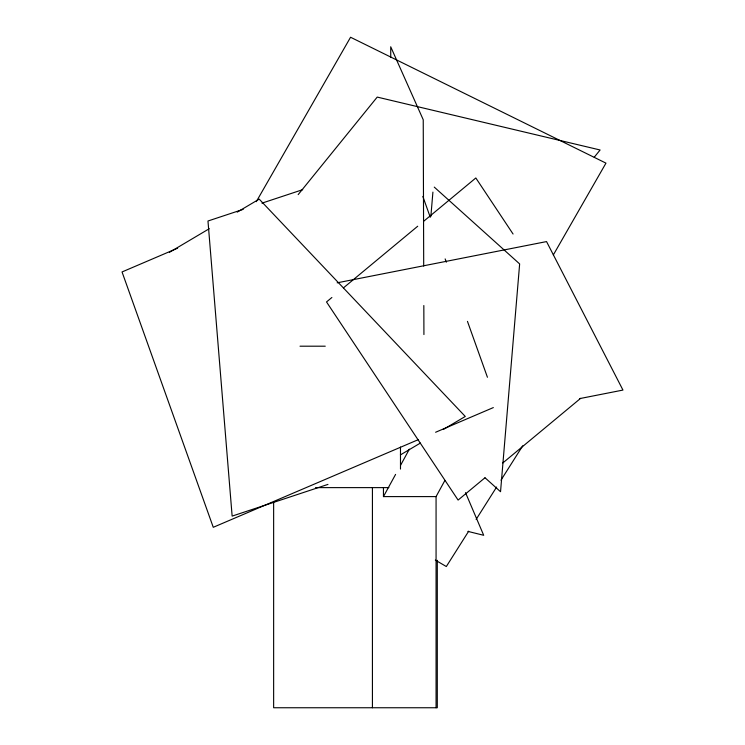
<?xml version="1.0" encoding="UTF-8"?>
<svg xmlns="http://www.w3.org/2000/svg" width="745" height="745" viewBox="0 0 745 745"><rect width="100%" height="100%" fill="white"/><g stroke="black" fill="none" stroke-linecap="round" stroke-linejoin="round"><path stroke-width="1.12" d="M430.871 216.395L432.91 192.108M444.895 480.45L436.067 496.598L383.452 496.598L395.586 474.397M400.559 465.308L409.378 449.161M256.299 201.672L350.56 37.25L605.964 163.136L553.339 254.93M468.679 531.204L446.32 566.535L435.313 560.082M476.13 519.423L496.626 487.025M500.975 480.162L522.711 445.799M298.177 194.603L377.221 97.083L600.107 149.987L594.249 157.214M331.879 297.497L326.515 301.949L458.101 500.072L484.93 477.806M343.501 287.84L417.712 226.229M423.97 221.032L475.832 177.971L513.063 234.023M502.81 462.962L580.597 398.37M169.357 252.378L209.28 228.706M237.236 212.129L259.195 199.111L465.271 416.455L443.312 429.483M400.382 454.925L420.348 443.089M177.627 248.197L122.04 271.953L213.266 527.302L418.504 439.569M435.611 432.258L493.33 407.59M243.215 209.345L207.976 221.004L232.142 516.108L327.968 484.399M261.942 203.152L302.694 189.668M337.15 282.821L546.541 241.585L622.96 390.073L579.712 398.594M300.021 346.192L325.258 346.192M315.535 487.621L388.853 487.621M467.916 531.39L483.701 535.292L465.513 492.631M434.26 187.107L519.647 263.926L500.538 491.719L485.014 477.75M422.834 196.438L430.275 217.261M445.147 258.906L446.32 262.193M467.46 321.374L487.435 377.268M423.7 266.058L423.235 119.759L390.715 46.777L390.743 57.235M423.831 305.534L423.924 334.561M437.296 560.324L437.296 707.75L273.638 707.75L273.638 501.525M436.067 496.598L436.067 707.75M400.484 447.047L400.484 469.071M383.452 487.621L383.452 496.598M372.425 487.621L372.425 707.75"/></g></svg>
